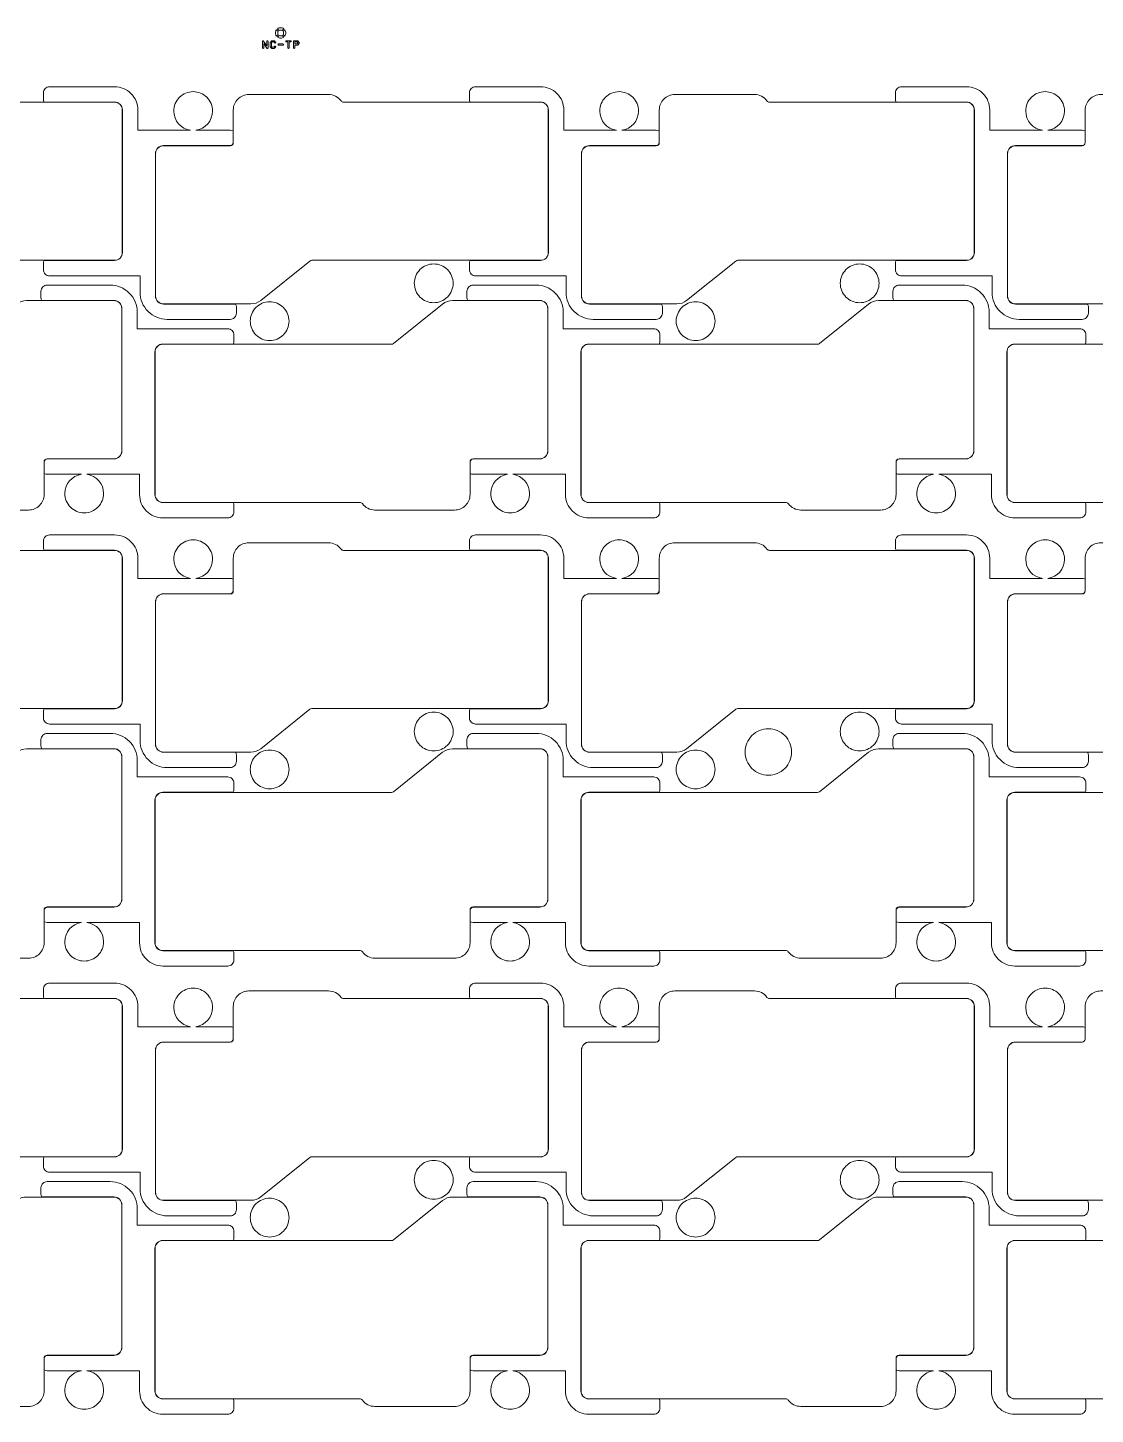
# Model space of a CAD drawing. Extents: x 2541 to 3941, y 2348 to 3338.
# Drawn here: x 3204.2 to 3273, y 2813.1 to 2902.5 of the extents above; entities that cross this region are included whole.
import ezdxf

# ---------------------------------------------------------------- set-up
doc = ezdxf.new("R2010")
doc.units = 0
doc.layers.get('0').update_dxf_attribs({"lineweight": 0})

msp = doc.modelspace()

# ---------------------------------------------------------------- linework, layer by layer
msp.add_line((3220.763, 2901.95546), (3220.65399, 2902.06447))
at = {"linetype": 'Continuous'}
for points in [[(3220.22026, 2902.35678), (3220.32927, 2902.24776, 0.129207), (3220.30519, 2902.15612, 0.129217), (3220.32927, 2902.06447), (3220.22026, 2901.95546)], [(3220.29097, 2902.42749, -0.160546), (3220.49163, 2902.49362, -0.160548), (3220.69229, 2902.42749)], [(3220.69229, 2902.42749), (3220.58328, 2902.31847, 0.129207), (3220.49163, 2902.34255, 0.129217), (3220.39998, 2902.31847), (3220.29097, 2902.42749)], [(3220.65399, 2902.06447, 0.129207), (3220.67807, 2902.15612, 0.129217), (3220.65399, 2902.24776), (3220.763, 2902.35678)], [(3220.763, 2902.35678, -0.160546), (3220.82913, 2902.15612, -0.160548), (3220.763, 2901.95546)], [(3219.32163, 2901.19612), (3219.32163, 2901.61323, -0.743057), (3219.39491, 2901.63552), (3219.59977, 2901.32823)], [(3219.40163, 2901.48122), (3219.40163, 2901.19612, -1), (3219.32163, 2901.19612)], [(3219.59977, 2901.32823), (3219.59977, 2901.61333, -1), (3219.67977, 2901.61333), (3219.67977, 2901.19622, -0.743057), (3219.60649, 2901.17393), (3219.40163, 2901.48122)], [(3220.29097, 2901.88475), (3220.39998, 2901.99376, 0.129207), (3220.49163, 2901.96968, 0.129217), (3220.58328, 2901.99376), (3220.69229, 2901.88475)], [(3220.69229, 2901.88475, -0.160546), (3220.49163, 2901.81862, -0.160548), (3220.29097, 2901.88475)], [(3205.19552, 2886.89142), (3205.19552, 2887.29142, -0.124386), (3205.24352, 2887.48142), (3209.78041, 2887.48142, 0.414365), (3210.29028, 2887.99155), (3210.29028, 2897.19142, 0.414366), (3209.78041, 2897.70155), (3205.24352, 2897.70155, -0.124392), (3205.19552, 2897.89155), (3205.19552, 2898.29155, -0.414218), (3205.59552, 2898.69155), (3209.78041, 2898.69155, -0.414364), (3211.28028, 2897.19091), (3211.28028, 2895.88155), (3214.68174, 2895.88155)], [(3232.66552, 2886.89142), (3232.66552, 2887.29142, -0.124386), (3232.71352, 2887.48142), (3237.25041, 2887.48142, 0.414365), (3237.76028, 2887.99155), (3237.76028, 2897.19142, 0.414366), (3237.25041, 2897.70155), (3232.71352, 2897.70155, -0.124392), (3232.66552, 2897.89155), (3232.66552, 2898.29155, -0.414218), (3233.06552, 2898.69155), (3237.25041, 2898.69155, -0.414364), (3238.75028, 2897.19091), (3238.75028, 2895.88155), (3242.15174, 2895.88155)], [(3260.13552, 2886.89142), (3260.13552, 2887.29142, -0.124386), (3260.18352, 2887.48142), (3264.72041, 2887.48142, 0.414365), (3265.23028, 2887.99155), (3265.23028, 2897.19142, 0.414366), (3264.72041, 2897.70155), (3260.18352, 2897.70155, -0.124392), (3260.13552, 2897.89155), (3260.13552, 2898.29155, -0.414218), (3260.53552, 2898.69155), (3264.72041, 2898.69155, -0.414364), (3266.22028, 2897.19091), (3266.22028, 2895.88155), (3269.62174, 2895.88155)], [(3214.68174, 2895.88155, -0.375312), (3213.59909, 2897.12073, -0.414215), (3214.84959, 2898.37123, -0.414215), (3216.10009, 2897.12073, -0.375311), (3215.01743, 2895.88155)], [(3242.15174, 2895.88155, -0.375312), (3241.06909, 2897.12073, -0.414215), (3242.31959, 2898.37123, -0.414215), (3243.57009, 2897.12073, -0.375311), (3242.48743, 2895.88155)], [(3269.62174, 2895.88155, -0.375312), (3268.53909, 2897.12073, -0.414215), (3269.78959, 2898.37123, -0.414215), (3271.04009, 2897.12073, -0.375311), (3269.95743, 2895.88155)], [(3215.01743, 2895.88155), (3217.23739, 2895.88155, -0.124388), (3217.42739, 2895.83354), (3217.42739, 2895.08155, -0.414224), (3217.23739, 2894.89155), (3212.93042, 2894.89155, 0.414218), (3212.42029, 2894.38142), (3212.42029, 2885.18154, 0.414217), (3212.93042, 2884.67142), (3217.58939, 2884.67142, -0.124388), (3217.63739, 2884.48142), (3217.63739, 2884.08142, -0.414218), (3217.23739, 2883.68142), (3213.18029, 2883.68142, -0.414215), (3211.43029, 2885.43142), (3211.43029, 2886.49142), (3205.59552, 2886.49142, -0.414218), (3205.19552, 2886.89142)], [(3242.48743, 2895.88155), (3244.70739, 2895.88155, -0.124388), (3244.89739, 2895.83354), (3244.89739, 2895.08155, -0.414224), (3244.70739, 2894.89155), (3240.40042, 2894.89155, 0.414218), (3239.89029, 2894.38142), (3239.89029, 2885.18154, 0.414217), (3240.40042, 2884.67142), (3245.05939, 2884.67142, -0.124388), (3245.10739, 2884.48142), (3245.10739, 2884.08142, -0.414218), (3244.70739, 2883.68142), (3240.65029, 2883.68142, -0.414215), (3238.90029, 2885.43142), (3238.90029, 2886.49142), (3233.06552, 2886.49142, -0.414218), (3232.66552, 2886.89142)], [(3269.95743, 2895.88155), (3272.17739, 2895.88155, -0.124388), (3272.36739, 2895.83354), (3272.36739, 2895.08155, -0.414224), (3272.17739, 2894.89155), (3267.87042, 2894.89155, 0.414218), (3267.36029, 2894.38142), (3267.36029, 2885.18154, 0.414217), (3267.87042, 2884.67142), (3272.52939, 2884.67142, -0.124388), (3272.57739, 2884.48142), (3272.57739, 2884.08142, -0.414218), (3272.17739, 2883.68142), (3268.12029, 2883.68142, -0.414215), (3266.37029, 2885.43142), (3266.37029, 2886.49142), (3260.53552, 2886.49142, -0.414218), (3260.13552, 2886.89142)], [(3205.03648, 2885.09142), (3205.03648, 2885.49142, -0.414218), (3205.43648, 2885.89142), (3209.49358, 2885.89142, -0.414215), (3211.24358, 2884.14142), (3211.24358, 2883.08142), (3217.07836, 2883.08142, -0.414218), (3217.47836, 2882.68142), (3217.47836, 2882.28142, -0.124388), (3217.43035, 2882.09142), (3212.89346, 2882.09142, 0.414365), (3212.38359, 2881.58129), (3212.38359, 2872.38142, 0.414366), (3212.89346, 2871.87128), (3217.43035, 2871.87128, -0.124388), (3217.47836, 2871.68128), (3217.47836, 2871.28128, -0.414218), (3217.07836, 2870.88128), (3212.89346, 2870.88128, -0.414364), (3211.39359, 2872.38192), (3211.39359, 2873.69129), (3207.99213, 2873.69129)], [(3207.65644, 2873.69129), (3205.43648, 2873.69129, -0.124386), (3205.24648, 2873.73929), (3205.24648, 2874.49129, -0.414224), (3205.43648, 2874.68129), (3209.74346, 2874.68129, 0.414218), (3210.25358, 2875.19141), (3210.25358, 2884.39129, 0.414217), (3209.74346, 2884.90142), (3205.08448, 2884.90142, -0.124392), (3205.03648, 2885.09142)], [(3232.50648, 2885.09142), (3232.50648, 2885.49142, -0.414218), (3232.90648, 2885.89142), (3236.96358, 2885.89142, -0.414215), (3238.71358, 2884.14142), (3238.71358, 2883.08142), (3244.54836, 2883.08142, -0.414218), (3244.94836, 2882.68142), (3244.94836, 2882.28142, -0.124388), (3244.90035, 2882.09142), (3240.36346, 2882.09142, 0.414365), (3239.85359, 2881.58129), (3239.85359, 2872.38142, 0.414366), (3240.36346, 2871.87128), (3244.90035, 2871.87128, -0.124388), (3244.94836, 2871.68128), (3244.94836, 2871.28128, -0.414218), (3244.54836, 2870.88128), (3240.36346, 2870.88128, -0.414364), (3238.86359, 2872.38192), (3238.86359, 2873.69129), (3235.46213, 2873.69129)], [(3235.12644, 2873.69129), (3232.90648, 2873.69129, -0.124386), (3232.71648, 2873.73929), (3232.71648, 2874.49129, -0.414224), (3232.90648, 2874.68129), (3237.21346, 2874.68129, 0.414218), (3237.72358, 2875.19141), (3237.72358, 2884.39129, 0.414217), (3237.21346, 2884.90142), (3232.55448, 2884.90142, -0.124392), (3232.50648, 2885.09142)], [(3259.97648, 2885.09142), (3259.97648, 2885.49142, -0.414218), (3260.37648, 2885.89142), (3264.43358, 2885.89142, -0.414215), (3266.18358, 2884.14142), (3266.18358, 2883.08142), (3272.01836, 2883.08142, -0.414218), (3272.41836, 2882.68142), (3272.41836, 2882.28142, -0.124388), (3272.37035, 2882.09142), (3267.83346, 2882.09142, 0.414365), (3267.32359, 2881.58129), (3267.32359, 2872.38142, 0.414366), (3267.83346, 2871.87128), (3272.37035, 2871.87128, -0.124388), (3272.41836, 2871.68128), (3272.41836, 2871.28128, -0.414218), (3272.01836, 2870.88128), (3267.83346, 2870.88128, -0.414364), (3266.33359, 2872.38192), (3266.33359, 2873.69129), (3262.93213, 2873.69129)], [(3262.59644, 2873.69129), (3260.37648, 2873.69129, -0.124386), (3260.18648, 2873.73929), (3260.18648, 2874.49129, -0.414224), (3260.37648, 2874.68129), (3264.68346, 2874.68129, 0.414218), (3265.19358, 2875.19141), (3265.19358, 2884.39129, 0.414217), (3264.68346, 2884.90142), (3260.02448, 2884.90142, -0.124392), (3259.97648, 2885.09142)], [(3207.99213, 2873.69129, -0.375312), (3209.07479, 2872.4521, -0.414215), (3207.82429, 2871.2016, -0.414215), (3206.57379, 2872.4521, -0.375311), (3207.65644, 2873.69129)], [(3235.46213, 2873.69129, -0.375312), (3236.54479, 2872.4521, -0.414215), (3235.29429, 2871.2016, -0.414215), (3234.04379, 2872.4521, -0.375311), (3235.12644, 2873.69129)], [(3262.93213, 2873.69129, -0.375312), (3264.01479, 2872.4521, -0.414215), (3262.76429, 2871.2016, -0.414215), (3261.51379, 2872.4521, -0.375311), (3262.59644, 2873.69129)], [(3205.19552, 2857.98142), (3205.19552, 2858.38142, -0.124386), (3205.24352, 2858.57142), (3209.78041, 2858.57142, 0.414365), (3210.29028, 2859.08155), (3210.29028, 2868.28142, 0.414366), (3209.78041, 2868.79155), (3205.24352, 2868.79155, -0.124392), (3205.19552, 2868.98155), (3205.19552, 2869.38155, -0.414218), (3205.59552, 2869.78155), (3209.78041, 2869.78155, -0.414364), (3211.28028, 2868.28091), (3211.28028, 2866.97155), (3214.68174, 2866.97155)], [(3214.68174, 2866.97155, -0.375312), (3213.59909, 2868.21073, -0.414215), (3214.84959, 2869.46123, -0.414215), (3216.10009, 2868.21073, -0.375311), (3215.01743, 2866.97155)], [(3232.66552, 2857.98142), (3232.66552, 2858.38142, -0.124386), (3232.71352, 2858.57142), (3237.25041, 2858.57142, 0.414365), (3237.76028, 2859.08155), (3237.76028, 2868.28142, 0.414366), (3237.25041, 2868.79155), (3232.71352, 2868.79155, -0.124392), (3232.66552, 2868.98155), (3232.66552, 2869.38155, -0.414218), (3233.06552, 2869.78155), (3237.25041, 2869.78155, -0.414364), (3238.75028, 2868.28091), (3238.75028, 2866.97155), (3242.15174, 2866.97155)], [(3242.15174, 2866.97155, -0.375312), (3241.06909, 2868.21073, -0.414215), (3242.31959, 2869.46123, -0.414215), (3243.57009, 2868.21073, -0.375311), (3242.48743, 2866.97155)], [(3260.13552, 2857.98142), (3260.13552, 2858.38142, -0.124386), (3260.18352, 2858.57142), (3264.72041, 2858.57142, 0.414365), (3265.23028, 2859.08155), (3265.23028, 2868.28142, 0.414366), (3264.72041, 2868.79155), (3260.18352, 2868.79155, -0.124392), (3260.13552, 2868.98155), (3260.13552, 2869.38155, -0.414218), (3260.53552, 2869.78155), (3264.72041, 2869.78155, -0.414364), (3266.22028, 2868.28091), (3266.22028, 2866.97155), (3269.62174, 2866.97155)], [(3269.62174, 2866.97155, -0.375312), (3268.53909, 2868.21073, -0.414215), (3269.78959, 2869.46123, -0.414215), (3271.04009, 2868.21073, -0.375311), (3269.95743, 2866.97155)], [(3215.01743, 2866.97155), (3217.23739, 2866.97155, -0.124388), (3217.42739, 2866.92354), (3217.42739, 2866.17155, -0.414224), (3217.23739, 2865.98155), (3212.93042, 2865.98155, 0.414218), (3212.42029, 2865.47142), (3212.42029, 2856.27154, 0.414217), (3212.93042, 2855.76142), (3217.58939, 2855.76142, -0.124388), (3217.63739, 2855.57142), (3217.63739, 2855.17142, -0.414218), (3217.23739, 2854.77142), (3213.18029, 2854.77142, -0.414215), (3211.43029, 2856.52142), (3211.43029, 2857.58142), (3205.59552, 2857.58142, -0.414218), (3205.19552, 2857.98142)], [(3242.48743, 2866.97155), (3244.70739, 2866.97155, -0.124388), (3244.89739, 2866.92354), (3244.89739, 2866.17155, -0.414224), (3244.70739, 2865.98155), (3240.40042, 2865.98155, 0.414218), (3239.89029, 2865.47142), (3239.89029, 2856.27154, 0.414217), (3240.40042, 2855.76142), (3245.05939, 2855.76142, -0.124388), (3245.10739, 2855.57142), (3245.10739, 2855.17142, -0.414218), (3244.70739, 2854.77142), (3240.65029, 2854.77142, -0.414215), (3238.90029, 2856.52142), (3238.90029, 2857.58142), (3233.06552, 2857.58142, -0.414218), (3232.66552, 2857.98142)], [(3269.95743, 2866.97155), (3272.17739, 2866.97155, -0.124388), (3272.36739, 2866.92354), (3272.36739, 2866.17155, -0.414224), (3272.17739, 2865.98155), (3267.87042, 2865.98155, 0.414218), (3267.36029, 2865.47142), (3267.36029, 2856.27154, 0.414217), (3267.87042, 2855.76142), (3272.52939, 2855.76142, -0.124388), (3272.57739, 2855.57142), (3272.57739, 2855.17142, -0.414218), (3272.17739, 2854.77142), (3268.12029, 2854.77142, -0.414215), (3266.37029, 2856.52142), (3266.37029, 2857.58142), (3260.53552, 2857.58142, -0.414218), (3260.13552, 2857.98142)], [(3205.03648, 2856.18142), (3205.03648, 2856.58142, -0.414218), (3205.43648, 2856.98142), (3209.49358, 2856.98142, -0.414215), (3211.24358, 2855.23142), (3211.24358, 2854.17142), (3217.07836, 2854.17142, -0.414218), (3217.47836, 2853.77142), (3217.47836, 2853.37142, -0.124388), (3217.43035, 2853.18142), (3212.89346, 2853.18142, 0.414365), (3212.38359, 2852.67129), (3212.38359, 2843.47142, 0.414366), (3212.89346, 2842.96128), (3217.43035, 2842.96128, -0.124388), (3217.47836, 2842.77128), (3217.47836, 2842.37128, -0.414218), (3217.07836, 2841.97128), (3212.89346, 2841.97128, -0.414364), (3211.39359, 2843.47192), (3211.39359, 2844.78129), (3207.99213, 2844.78129)], [(3232.50648, 2856.18142), (3232.50648, 2856.58142, -0.414218), (3232.90648, 2856.98142), (3236.96358, 2856.98142, -0.414215), (3238.71358, 2855.23142), (3238.71358, 2854.17142), (3244.54836, 2854.17142, -0.414218), (3244.94836, 2853.77142), (3244.94836, 2853.37142, -0.124388), (3244.90035, 2853.18142), (3240.36346, 2853.18142, 0.414365), (3239.85359, 2852.67129), (3239.85359, 2843.47142, 0.414366), (3240.36346, 2842.96128), (3244.90035, 2842.96128, -0.124388), (3244.94836, 2842.77128), (3244.94836, 2842.37128, -0.414218), (3244.54836, 2841.97128), (3240.36346, 2841.97128, -0.414364), (3238.86359, 2843.47192), (3238.86359, 2844.78129), (3235.46213, 2844.78129)], [(3259.97648, 2856.18142), (3259.97648, 2856.58142, -0.414218), (3260.37648, 2856.98142), (3264.43358, 2856.98142, -0.414215), (3266.18358, 2855.23142), (3266.18358, 2854.17142), (3272.01836, 2854.17142, -0.414218), (3272.41836, 2853.77142), (3272.41836, 2853.37142, -0.124388), (3272.37035, 2853.18142), (3267.83346, 2853.18142, 0.414365), (3267.32359, 2852.67129), (3267.32359, 2843.47142, 0.414366), (3267.83346, 2842.96128), (3272.37035, 2842.96128, -0.124388), (3272.41836, 2842.77128), (3272.41836, 2842.37128, -0.414218), (3272.01836, 2841.97128), (3267.83346, 2841.97128, -0.414364), (3266.33359, 2843.47192), (3266.33359, 2844.78129), (3262.93213, 2844.78129)], [(3207.65644, 2844.78129), (3205.43648, 2844.78129, -0.124386), (3205.24648, 2844.82929), (3205.24648, 2845.58129, -0.414224), (3205.43648, 2845.77129), (3209.74346, 2845.77129, 0.414218), (3210.25358, 2846.28141), (3210.25358, 2855.48129, 0.414217), (3209.74346, 2855.99142), (3205.08448, 2855.99142, -0.124392), (3205.03648, 2856.18142)], [(3235.12644, 2844.78129), (3232.90648, 2844.78129, -0.124386), (3232.71648, 2844.82929), (3232.71648, 2845.58129, -0.414224), (3232.90648, 2845.77129), (3237.21346, 2845.77129, 0.414218), (3237.72358, 2846.28141), (3237.72358, 2855.48129, 0.414217), (3237.21346, 2855.99142), (3232.55448, 2855.99142, -0.124392), (3232.50648, 2856.18142)], [(3262.59644, 2844.78129), (3260.37648, 2844.78129, -0.124386), (3260.18648, 2844.82929), (3260.18648, 2845.58129, -0.414224), (3260.37648, 2845.77129), (3264.68346, 2845.77129, 0.414218), (3265.19358, 2846.28141), (3265.19358, 2855.48129, 0.414217), (3264.68346, 2855.99142), (3260.02448, 2855.99142, -0.124392), (3259.97648, 2856.18142)], [(3207.99213, 2844.78129, -0.375312), (3209.07479, 2843.5421, -0.414215), (3207.82429, 2842.2916, -0.414215), (3206.57379, 2843.5421, -0.375311), (3207.65644, 2844.78129)], [(3235.46213, 2844.78129, -0.375312), (3236.54479, 2843.5421, -0.414215), (3235.29429, 2842.2916, -0.414215), (3234.04379, 2843.5421, -0.375311), (3235.12644, 2844.78129)], [(3262.93213, 2844.78129, -0.375312), (3264.01479, 2843.5421, -0.414215), (3262.76429, 2842.2916, -0.414215), (3261.51379, 2843.5421, -0.375311), (3262.59644, 2844.78129)], [(3205.19552, 2829.07142), (3205.19552, 2829.47142, -0.124386), (3205.24352, 2829.66142), (3209.78041, 2829.66142, 0.414365), (3210.29028, 2830.17155), (3210.29028, 2839.37142, 0.414366), (3209.78041, 2839.88155), (3205.24352, 2839.88155, -0.124392), (3205.19552, 2840.07155), (3205.19552, 2840.47155, -0.414218), (3205.59552, 2840.87155), (3209.78041, 2840.87155, -0.414364), (3211.28028, 2839.37091), (3211.28028, 2838.06155), (3214.68174, 2838.06155)], [(3214.68174, 2838.06155, -0.375312), (3213.59909, 2839.30073, -0.414215), (3214.84959, 2840.55123, -0.414215), (3216.10009, 2839.30073, -0.375311), (3215.01743, 2838.06155)], [(3232.66552, 2829.07142), (3232.66552, 2829.47142, -0.124386), (3232.71352, 2829.66142), (3237.25041, 2829.66142, 0.414365), (3237.76028, 2830.17155), (3237.76028, 2839.37142, 0.414366), (3237.25041, 2839.88155), (3232.71352, 2839.88155, -0.124392), (3232.66552, 2840.07155), (3232.66552, 2840.47155, -0.414218), (3233.06552, 2840.87155), (3237.25041, 2840.87155, -0.414364), (3238.75028, 2839.37091), (3238.75028, 2838.06155), (3242.15174, 2838.06155)], [(3242.15174, 2838.06155, -0.375312), (3241.06909, 2839.30073, -0.414215), (3242.31959, 2840.55123, -0.414215), (3243.57009, 2839.30073, -0.375311), (3242.48743, 2838.06155)], [(3260.13552, 2829.07142), (3260.13552, 2829.47142, -0.124386), (3260.18352, 2829.66142), (3264.72041, 2829.66142, 0.414365), (3265.23028, 2830.17155), (3265.23028, 2839.37142, 0.414366), (3264.72041, 2839.88155), (3260.18352, 2839.88155, -0.124392), (3260.13552, 2840.07155), (3260.13552, 2840.47155, -0.414218), (3260.53552, 2840.87155), (3264.72041, 2840.87155, -0.414364), (3266.22028, 2839.37091), (3266.22028, 2838.06155), (3269.62174, 2838.06155)], [(3269.62174, 2838.06155, -0.375312), (3268.53909, 2839.30073, -0.414215), (3269.78959, 2840.55123, -0.414215), (3271.04009, 2839.30073, -0.375311), (3269.95743, 2838.06155)], [(3215.01743, 2838.06155), (3217.23739, 2838.06155, -0.124388), (3217.42739, 2838.01354), (3217.42739, 2837.26155, -0.414224), (3217.23739, 2837.07155), (3212.93042, 2837.07155, 0.414218), (3212.42029, 2836.56142), (3212.42029, 2827.36154, 0.414217), (3212.93042, 2826.85142), (3217.58939, 2826.85142, -0.124388), (3217.63739, 2826.66142), (3217.63739, 2826.26142, -0.414218), (3217.23739, 2825.86142), (3213.18029, 2825.86142, -0.414215), (3211.43029, 2827.61142), (3211.43029, 2828.67142), (3205.59552, 2828.67142, -0.414218), (3205.19552, 2829.07142)], [(3242.48743, 2838.06155), (3244.70739, 2838.06155, -0.124388), (3244.89739, 2838.01354), (3244.89739, 2837.26155, -0.414224), (3244.70739, 2837.07155), (3240.40042, 2837.07155, 0.414218), (3239.89029, 2836.56142), (3239.89029, 2827.36154, 0.414217), (3240.40042, 2826.85142), (3245.05939, 2826.85142, -0.124388), (3245.10739, 2826.66142), (3245.10739, 2826.26142, -0.414218), (3244.70739, 2825.86142), (3240.65029, 2825.86142, -0.414215), (3238.90029, 2827.61142), (3238.90029, 2828.67142), (3233.06552, 2828.67142, -0.414218), (3232.66552, 2829.07142)], [(3269.95743, 2838.06155), (3272.17739, 2838.06155, -0.124388), (3272.36739, 2838.01354), (3272.36739, 2837.26155, -0.414224), (3272.17739, 2837.07155), (3267.87042, 2837.07155, 0.414218), (3267.36029, 2836.56142), (3267.36029, 2827.36154, 0.414217), (3267.87042, 2826.85142), (3272.52939, 2826.85142, -0.124388), (3272.57739, 2826.66142), (3272.57739, 2826.26142, -0.414218), (3272.17739, 2825.86142), (3268.12029, 2825.86142, -0.414215), (3266.37029, 2827.61142), (3266.37029, 2828.67142), (3260.53552, 2828.67142, -0.414218), (3260.13552, 2829.07142)], [(3205.03648, 2827.27142), (3205.03648, 2827.67142, -0.414218), (3205.43648, 2828.07142), (3209.49358, 2828.07142, -0.414215), (3211.24358, 2826.32142), (3211.24358, 2825.26142), (3217.07836, 2825.26142, -0.414218), (3217.47836, 2824.86142), (3217.47836, 2824.46142, -0.124388), (3217.43035, 2824.27142), (3212.89346, 2824.27142, 0.414365), (3212.38359, 2823.76129), (3212.38359, 2814.56142, 0.414366), (3212.89346, 2814.05128), (3217.43035, 2814.05128, -0.124388), (3217.47836, 2813.86128), (3217.47836, 2813.46128, -0.414218), (3217.07836, 2813.06128), (3212.89346, 2813.06128, -0.414364), (3211.39359, 2814.56192), (3211.39359, 2815.87129), (3207.99213, 2815.87129)], [(3232.50648, 2827.27142), (3232.50648, 2827.67142, -0.414218), (3232.90648, 2828.07142), (3236.96358, 2828.07142, -0.414215), (3238.71358, 2826.32142), (3238.71358, 2825.26142), (3244.54836, 2825.26142, -0.414218), (3244.94836, 2824.86142), (3244.94836, 2824.46142, -0.124388), (3244.90035, 2824.27142), (3240.36346, 2824.27142, 0.414365), (3239.85359, 2823.76129), (3239.85359, 2814.56142, 0.414366), (3240.36346, 2814.05128), (3244.90035, 2814.05128, -0.124388), (3244.94836, 2813.86128), (3244.94836, 2813.46128, -0.414218), (3244.54836, 2813.06128), (3240.36346, 2813.06128, -0.414364), (3238.86359, 2814.56192), (3238.86359, 2815.87129), (3235.46213, 2815.87129)], [(3259.97648, 2827.27142), (3259.97648, 2827.67142, -0.414218), (3260.37648, 2828.07142), (3264.43358, 2828.07142, -0.414215), (3266.18358, 2826.32142), (3266.18358, 2825.26142), (3272.01836, 2825.26142, -0.414218), (3272.41836, 2824.86142), (3272.41836, 2824.46142, -0.124388), (3272.37035, 2824.27142), (3267.83346, 2824.27142, 0.414365), (3267.32359, 2823.76129), (3267.32359, 2814.56142, 0.414366), (3267.83346, 2814.05128), (3272.37035, 2814.05128, -0.124388), (3272.41836, 2813.86128), (3272.41836, 2813.46128, -0.414218), (3272.01836, 2813.06128), (3267.83346, 2813.06128, -0.414364), (3266.33359, 2814.56192), (3266.33359, 2815.87129), (3262.93213, 2815.87129)], [(3207.65644, 2815.87129), (3205.43648, 2815.87129, -0.124386), (3205.24648, 2815.91929), (3205.24648, 2816.67129, -0.414224), (3205.43648, 2816.86129), (3209.74346, 2816.86129, 0.414218), (3210.25358, 2817.37141), (3210.25358, 2826.57129, 0.414217), (3209.74346, 2827.08142), (3205.08448, 2827.08142, -0.124392), (3205.03648, 2827.27142)], [(3235.12644, 2815.87129), (3232.90648, 2815.87129, -0.124386), (3232.71648, 2815.91929), (3232.71648, 2816.67129, -0.414224), (3232.90648, 2816.86129), (3237.21346, 2816.86129, 0.414218), (3237.72358, 2817.37141), (3237.72358, 2826.57129, 0.414217), (3237.21346, 2827.08142), (3232.55448, 2827.08142, -0.124392), (3232.50648, 2827.27142)], [(3262.59644, 2815.87129), (3260.37648, 2815.87129, -0.124386), (3260.18648, 2815.91929), (3260.18648, 2816.67129, -0.414224), (3260.37648, 2816.86129), (3264.68346, 2816.86129, 0.414218), (3265.19358, 2817.37141), (3265.19358, 2826.57129, 0.414217), (3264.68346, 2827.08142), (3260.02448, 2827.08142, -0.124392), (3259.97648, 2827.27142)], [(3207.99213, 2815.87129, -0.375312), (3209.07479, 2814.6321, -0.414215), (3207.82429, 2813.3816, -0.414215), (3206.57379, 2814.6321, -0.375311), (3207.65644, 2815.87129)], [(3235.46213, 2815.87129, -0.375312), (3236.54479, 2814.6321, -0.414215), (3235.29429, 2813.3816, -0.414215), (3234.04379, 2814.6321, -0.375311), (3235.12644, 2815.87129)], [(3262.93213, 2815.87129, -0.375312), (3264.01479, 2814.6321, -0.414215), (3262.76429, 2813.3816, -0.414215), (3261.51379, 2814.6321, -0.375311), (3262.59644, 2815.87129)]]:
    msp.add_lwpolyline(points, format="xyb", dxfattribs=at)
for points in [[(3219.82163, 2901.26594), (3219.82163, 2901.54351, -0.200868), (3219.83334, 2901.57208), (3219.90288, 2901.64162, -0.200868), (3219.93145, 2901.65333), (3220.06995, 2901.65333, -0.200868), (3220.09852, 2901.64162), (3220.16806, 2901.57208, -1), (3220.11149, 2901.51551), (3220.05367, 2901.57333), (3219.94773, 2901.57333), (3219.90163, 2901.52723), (3219.90163, 2901.28222), (3219.94773, 2901.23612), (3220.05367, 2901.23612), (3220.11149, 2901.29394, -1), (3220.16806, 2901.23737), (3220.09852, 2901.16783, -0.200868), (3220.06995, 2901.15612), (3219.93145, 2901.15612, -0.200868), (3219.90288, 2901.16783), (3219.83334, 2901.23737, -0.200868)], [(3220.36163, 2901.36473, -1), (3220.36163, 2901.44473), (3220.63977, 2901.44473, -1), (3220.63977, 2901.36473)], [(3220.86163, 2901.57333, -1), (3220.86163, 2901.65333), (3221.0007, 2901.65333), (3221.13977, 2901.65333, -1), (3221.13977, 2901.57333), (3221.0407, 2901.57333), (3221.0407, 2901.19612, -1), (3220.9607, 2901.19612), (3220.9607, 2901.57333)], [(3221.32163, 2901.19612), (3221.32163, 2901.40473), (3221.32163, 2901.61333, -0.414265), (3221.36163, 2901.65333), (3221.56995, 2901.65333, -0.200868), (3221.59852, 2901.64162), (3221.66806, 2901.57208, -0.200868), (3221.67977, 2901.54351), (3221.67977, 2901.47455, -0.200868), (3221.66806, 2901.44598), (3221.59852, 2901.37644, -0.200868), (3221.56995, 2901.36473), (3221.40163, 2901.36473), (3221.40163, 2901.19612, -1)], [(3184.96029, 2885.18154), (3184.96029, 2894.38142, -0.414219), (3185.46042, 2894.88155), (3189.76739, 2894.88155, 0.414223), (3189.96739, 2895.08155), (3189.96739, 2897.18634, -0.414215), (3190.96739, 2898.18634), (3196.10429, 2898.18634, -0.24029), (3196.91392, 2897.77374, 0.240069), (3197.07536, 2897.69155), (3209.78041, 2897.69155, -0.414366), (3210.28028, 2897.19142), (3210.28028, 2887.99154, -0.414365), (3209.78041, 2887.49142), (3195.03088, 2887.49142, 0.170771), (3194.90567, 2887.44738), (3191.73472, 2884.90163, -0.170765), (3191.10862, 2884.68142), (3185.46042, 2884.68142, -0.414218)], [(3212.43029, 2885.18154), (3212.43029, 2894.38142, -0.414219), (3212.93042, 2894.88155), (3217.23739, 2894.88155, 0.414223), (3217.43739, 2895.08155), (3217.43739, 2897.18634, -0.414215), (3218.43739, 2898.18634), (3223.57429, 2898.18634, -0.24029), (3224.38392, 2897.77374, 0.240069), (3224.54536, 2897.69155), (3237.25041, 2897.69155, -0.414366), (3237.75028, 2897.19142), (3237.75028, 2887.99154, -0.414365), (3237.25041, 2887.49142), (3222.50088, 2887.49142, 0.170771), (3222.37567, 2887.44738), (3219.20472, 2884.90163, -0.170765), (3218.57862, 2884.68142), (3212.93042, 2884.68142, -0.414218)], [(3239.90029, 2885.18154), (3239.90029, 2894.38142, -0.414219), (3240.40042, 2894.88155), (3244.70739, 2894.88155, 0.414223), (3244.90739, 2895.08155), (3244.90739, 2897.18634, -0.414215), (3245.90739, 2898.18634), (3251.04429, 2898.18634, -0.24029), (3251.85392, 2897.77374, 0.240069), (3252.01536, 2897.69155), (3264.72041, 2897.69155, -0.414366), (3265.22028, 2897.19142), (3265.22028, 2887.99154, -0.414365), (3264.72041, 2887.49142), (3249.97088, 2887.49142, 0.170771), (3249.84567, 2887.44738), (3246.67472, 2884.90163, -0.170765), (3246.04862, 2884.68142), (3240.40042, 2884.68142, -0.414218)], [(3267.37029, 2885.18154), (3267.37029, 2894.38142, -0.414219), (3267.87042, 2894.88155), (3272.17739, 2894.88155, 0.414223), (3272.37739, 2895.08155), (3272.37739, 2897.18634, -0.414215), (3273.37739, 2898.18634), (3278.51429, 2898.18634, -0.24029), (3279.32392, 2897.77374, 0.240069), (3279.48536, 2897.69155), (3292.19041, 2897.69155, -0.414366), (3292.69028, 2897.19142), (3292.69028, 2887.99154, -0.414365), (3292.19041, 2887.49142), (3277.44088, 2887.49142, 0.170771), (3277.31567, 2887.44738), (3274.14472, 2884.90163, -0.170765), (3273.51862, 2884.68142), (3267.87042, 2884.68142, -0.414218)], [(3229.1117, 2886.00753, -0.414215), (3230.3622, 2887.25803, -0.414215), (3231.6127, 2886.00753, -0.414215), (3230.3622, 2884.75703, -0.414215)], [(3256.5817, 2886.00753, -0.414215), (3257.8322, 2887.25803, -0.414215), (3259.0827, 2886.00753, -0.414215), (3257.8322, 2884.75703, -0.414215)], [(3184.92359, 2872.38141), (3184.92359, 2881.58129, -0.414365), (3185.42346, 2882.08142), (3200.17299, 2882.08142, 0.170771), (3200.2982, 2882.12545), (3203.46915, 2884.6712, -0.170765), (3204.09525, 2884.89142), (3209.74346, 2884.89142, -0.414218), (3210.24358, 2884.39129), (3210.24358, 2875.19141, -0.414219), (3209.74346, 2874.69129), (3205.43648, 2874.69129, 0.414223), (3205.23648, 2874.49129), (3205.23648, 2872.38649, -0.414215), (3204.23648, 2871.38649), (3199.09959, 2871.38649, -0.24029), (3198.28995, 2871.79909, 0.240069), (3198.12851, 2871.88128), (3185.42346, 2871.88128, -0.414366)], [(3212.39359, 2872.38141), (3212.39359, 2881.58129, -0.414365), (3212.89346, 2882.08142), (3227.64299, 2882.08142, 0.170771), (3227.7682, 2882.12545), (3230.93915, 2884.6712, -0.170765), (3231.56525, 2884.89142), (3237.21346, 2884.89142, -0.414218), (3237.71358, 2884.39129), (3237.71358, 2875.19141, -0.414219), (3237.21346, 2874.69129), (3232.90648, 2874.69129, 0.414223), (3232.70648, 2874.49129), (3232.70648, 2872.38649, -0.414215), (3231.70648, 2871.38649), (3226.56959, 2871.38649, -0.24029), (3225.75995, 2871.79909, 0.240069), (3225.59851, 2871.88128), (3212.89346, 2871.88128, -0.414366)], [(3218.53117, 2883.5653, -0.414215), (3219.78167, 2884.8158, -0.414215), (3221.03217, 2883.5653, -0.414215), (3219.78167, 2882.3148, -0.414215)], [(3239.86359, 2872.38141), (3239.86359, 2881.58129, -0.414365), (3240.36346, 2882.08142), (3255.11299, 2882.08142, 0.170771), (3255.2382, 2882.12545), (3258.40915, 2884.6712, -0.170765), (3259.03525, 2884.89142), (3264.68346, 2884.89142, -0.414218), (3265.18358, 2884.39129), (3265.18358, 2875.19141, -0.414219), (3264.68346, 2874.69129), (3260.37648, 2874.69129, 0.414223), (3260.17648, 2874.49129), (3260.17648, 2872.38649, -0.414215), (3259.17648, 2871.38649), (3254.03959, 2871.38649, -0.24029), (3253.22995, 2871.79909, 0.240069), (3253.06851, 2871.88128), (3240.36346, 2871.88128, -0.414366)], [(3246.00117, 2883.5653, -0.414215), (3247.25167, 2884.8158, -0.414215), (3248.50217, 2883.5653, -0.414215), (3247.25167, 2882.3148, -0.414215)], [(3267.33359, 2872.38141), (3267.33359, 2881.58129, -0.414365), (3267.83346, 2882.08142), (3282.58299, 2882.08142, 0.170771), (3282.7082, 2882.12545), (3285.87915, 2884.6712, -0.170765), (3286.50525, 2884.89142), (3292.15346, 2884.89142, -0.414218), (3292.65358, 2884.39129), (3292.65358, 2875.19141, -0.414219), (3292.15346, 2874.69129), (3287.84648, 2874.69129, 0.414223), (3287.64648, 2874.49129), (3287.64648, 2872.38649, -0.414215), (3286.64648, 2871.38649), (3281.50959, 2871.38649, -0.24029), (3280.69995, 2871.79909, 0.240069), (3280.53851, 2871.88128), (3267.83346, 2871.88128, -0.414366)], [(3184.96029, 2856.27154), (3184.96029, 2865.47142, -0.414219), (3185.46042, 2865.97155), (3189.76739, 2865.97155, 0.414223), (3189.96739, 2866.17155), (3189.96739, 2868.27634, -0.414215), (3190.96739, 2869.27634), (3196.10429, 2869.27634, -0.24029), (3196.91392, 2868.86374, 0.240069), (3197.07536, 2868.78155), (3209.78041, 2868.78155, -0.414366), (3210.28028, 2868.28142), (3210.28028, 2859.08154, -0.414365), (3209.78041, 2858.58142), (3195.03088, 2858.58142, 0.170771), (3194.90567, 2858.53738), (3191.73472, 2855.99163, -0.170765), (3191.10862, 2855.77142), (3185.46042, 2855.77142, -0.414218)], [(3212.43029, 2856.27154), (3212.43029, 2865.47142, -0.414219), (3212.93042, 2865.97155), (3217.23739, 2865.97155, 0.414223), (3217.43739, 2866.17155), (3217.43739, 2868.27634, -0.414215), (3218.43739, 2869.27634), (3223.57429, 2869.27634, -0.24029), (3224.38392, 2868.86374, 0.240069), (3224.54536, 2868.78155), (3237.25041, 2868.78155, -0.414366), (3237.75028, 2868.28142), (3237.75028, 2859.08154, -0.414365), (3237.25041, 2858.58142), (3222.50088, 2858.58142, 0.170771), (3222.37567, 2858.53738), (3219.20472, 2855.99163, -0.170765), (3218.57862, 2855.77142), (3212.93042, 2855.77142, -0.414218)], [(3239.90029, 2856.27154), (3239.90029, 2865.47142, -0.414219), (3240.40042, 2865.97155), (3244.70739, 2865.97155, 0.414223), (3244.90739, 2866.17155), (3244.90739, 2868.27634, -0.414215), (3245.90739, 2869.27634), (3251.04429, 2869.27634, -0.24029), (3251.85392, 2868.86374, 0.240069), (3252.01536, 2868.78155), (3264.72041, 2868.78155, -0.414366), (3265.22028, 2868.28142), (3265.22028, 2859.08154, -0.414365), (3264.72041, 2858.58142), (3249.97088, 2858.58142, 0.170771), (3249.84567, 2858.53738), (3246.67472, 2855.99163, -0.170765), (3246.04862, 2855.77142), (3240.40042, 2855.77142, -0.414218)], [(3267.37029, 2856.27154), (3267.37029, 2865.47142, -0.414219), (3267.87042, 2865.97155), (3272.17739, 2865.97155, 0.414223), (3272.37739, 2866.17155), (3272.37739, 2868.27634, -0.414215), (3273.37739, 2869.27634), (3278.51429, 2869.27634, -0.24029), (3279.32392, 2868.86374, 0.240069), (3279.48536, 2868.78155), (3292.19041, 2868.78155, -0.414366), (3292.69028, 2868.28142), (3292.69028, 2859.08154, -0.414365), (3292.19041, 2858.58142), (3277.44088, 2858.58142, 0.170771), (3277.31567, 2858.53738), (3274.14472, 2855.99163, -0.170765), (3273.51862, 2855.77142), (3267.87042, 2855.77142, -0.414218)], [(3229.1117, 2857.09753, -0.414215), (3230.3622, 2858.34803, -0.414215), (3231.6127, 2857.09753, -0.414215), (3230.3622, 2855.84703, -0.414215)], [(3256.5817, 2857.09753, -0.414215), (3257.8322, 2858.34803, -0.414215), (3259.0827, 2857.09753, -0.414215), (3257.8322, 2855.84703, -0.414215)], [(3250.44382, 2855.77842, -0.414215), (3251.94382, 2857.27842, -0.414215), (3253.44382, 2855.77842, -0.414215), (3251.94382, 2854.27842, -0.414215)], [(3184.92359, 2843.47141), (3184.92359, 2852.67129, -0.414365), (3185.42346, 2853.17142), (3200.17299, 2853.17142, 0.170771), (3200.2982, 2853.21545), (3203.46915, 2855.7612, -0.170765), (3204.09525, 2855.98142), (3209.74346, 2855.98142, -0.414218), (3210.24358, 2855.48129), (3210.24358, 2846.28141, -0.414219), (3209.74346, 2845.78129), (3205.43648, 2845.78129, 0.414223), (3205.23648, 2845.58129), (3205.23648, 2843.47649, -0.414215), (3204.23648, 2842.47649), (3199.09959, 2842.47649, -0.24029), (3198.28995, 2842.88909, 0.240069), (3198.12851, 2842.97128), (3185.42346, 2842.97128, -0.414366)], [(3212.39359, 2843.47141), (3212.39359, 2852.67129, -0.414365), (3212.89346, 2853.17142), (3227.64299, 2853.17142, 0.170771), (3227.7682, 2853.21545), (3230.93915, 2855.7612, -0.170765), (3231.56525, 2855.98142), (3237.21346, 2855.98142, -0.414218), (3237.71358, 2855.48129), (3237.71358, 2846.28141, -0.414219), (3237.21346, 2845.78129), (3232.90648, 2845.78129, 0.414223), (3232.70648, 2845.58129), (3232.70648, 2843.47649, -0.414215), (3231.70648, 2842.47649), (3226.56959, 2842.47649, -0.24029), (3225.75995, 2842.88909, 0.240069), (3225.59851, 2842.97128), (3212.89346, 2842.97128, -0.414366)], [(3218.53117, 2854.6553, -0.414215), (3219.78167, 2855.9058, -0.414215), (3221.03217, 2854.6553, -0.414215), (3219.78167, 2853.4048, -0.414215)], [(3239.86359, 2843.47141), (3239.86359, 2852.67129, -0.414365), (3240.36346, 2853.17142), (3255.11299, 2853.17142, 0.170771), (3255.2382, 2853.21545), (3258.40915, 2855.7612, -0.170765), (3259.03525, 2855.98142), (3264.68346, 2855.98142, -0.414218), (3265.18358, 2855.48129), (3265.18358, 2846.28141, -0.414219), (3264.68346, 2845.78129), (3260.37648, 2845.78129, 0.414223), (3260.17648, 2845.58129), (3260.17648, 2843.47649, -0.414215), (3259.17648, 2842.47649), (3254.03959, 2842.47649, -0.24029), (3253.22995, 2842.88909, 0.240069), (3253.06851, 2842.97128), (3240.36346, 2842.97128, -0.414366)], [(3246.00117, 2854.6553, -0.414215), (3247.25167, 2855.9058, -0.414215), (3248.50217, 2854.6553, -0.414215), (3247.25167, 2853.4048, -0.414215)], [(3267.33359, 2843.47141), (3267.33359, 2852.67129, -0.414365), (3267.83346, 2853.17142), (3282.58299, 2853.17142, 0.170771), (3282.7082, 2853.21545), (3285.87915, 2855.7612, -0.170765), (3286.50525, 2855.98142), (3292.15346, 2855.98142, -0.414218), (3292.65358, 2855.48129), (3292.65358, 2846.28141, -0.414219), (3292.15346, 2845.78129), (3287.84648, 2845.78129, 0.414223), (3287.64648, 2845.58129), (3287.64648, 2843.47649, -0.414215), (3286.64648, 2842.47649), (3281.50959, 2842.47649, -0.24029), (3280.69995, 2842.88909, 0.240069), (3280.53851, 2842.97128), (3267.83346, 2842.97128, -0.414366)], [(3184.96029, 2827.36154), (3184.96029, 2836.56142, -0.414219), (3185.46042, 2837.06155), (3189.76739, 2837.06155, 0.414223), (3189.96739, 2837.26155), (3189.96739, 2839.36634, -0.414215), (3190.96739, 2840.36634), (3196.10429, 2840.36634, -0.24029), (3196.91392, 2839.95374, 0.240069), (3197.07536, 2839.87155), (3209.78041, 2839.87155, -0.414366), (3210.28028, 2839.37142), (3210.28028, 2830.17154, -0.414365), (3209.78041, 2829.67142), (3195.03088, 2829.67142, 0.170771), (3194.90567, 2829.62738), (3191.73472, 2827.08163, -0.170765), (3191.10862, 2826.86142), (3185.46042, 2826.86142, -0.414218)], [(3212.43029, 2827.36154), (3212.43029, 2836.56142, -0.414219), (3212.93042, 2837.06155), (3217.23739, 2837.06155, 0.414223), (3217.43739, 2837.26155), (3217.43739, 2839.36634, -0.414215), (3218.43739, 2840.36634), (3223.57429, 2840.36634, -0.24029), (3224.38392, 2839.95374, 0.240069), (3224.54536, 2839.87155), (3237.25041, 2839.87155, -0.414366), (3237.75028, 2839.37142), (3237.75028, 2830.17154, -0.414365), (3237.25041, 2829.67142), (3222.50088, 2829.67142, 0.170771), (3222.37567, 2829.62738), (3219.20472, 2827.08163, -0.170765), (3218.57862, 2826.86142), (3212.93042, 2826.86142, -0.414218)], [(3239.90029, 2827.36154), (3239.90029, 2836.56142, -0.414219), (3240.40042, 2837.06155), (3244.70739, 2837.06155, 0.414223), (3244.90739, 2837.26155), (3244.90739, 2839.36634, -0.414215), (3245.90739, 2840.36634), (3251.04429, 2840.36634, -0.24029), (3251.85392, 2839.95374, 0.240069), (3252.01536, 2839.87155), (3264.72041, 2839.87155, -0.414366), (3265.22028, 2839.37142), (3265.22028, 2830.17154, -0.414365), (3264.72041, 2829.67142), (3249.97088, 2829.67142, 0.170771), (3249.84567, 2829.62738), (3246.67472, 2827.08163, -0.170765), (3246.04862, 2826.86142), (3240.40042, 2826.86142, -0.414218)], [(3267.37029, 2827.36154), (3267.37029, 2836.56142, -0.414219), (3267.87042, 2837.06155), (3272.17739, 2837.06155, 0.414223), (3272.37739, 2837.26155), (3272.37739, 2839.36634, -0.414215), (3273.37739, 2840.36634), (3278.51429, 2840.36634, -0.24029), (3279.32392, 2839.95374, 0.240069), (3279.48536, 2839.87155), (3292.19041, 2839.87155, -0.414366), (3292.69028, 2839.37142), (3292.69028, 2830.17154, -0.414365), (3292.19041, 2829.67142), (3277.44088, 2829.67142, 0.170771), (3277.31567, 2829.62738), (3274.14472, 2827.08163, -0.170765), (3273.51862, 2826.86142), (3267.87042, 2826.86142, -0.414218)], [(3229.1117, 2828.18753, -0.414215), (3230.3622, 2829.43803, -0.414215), (3231.6127, 2828.18753, -0.414215), (3230.3622, 2826.93703, -0.414215)], [(3256.5817, 2828.18753, -0.414215), (3257.8322, 2829.43803, -0.414215), (3259.0827, 2828.18753, -0.414215), (3257.8322, 2826.93703, -0.414215)], [(3184.92359, 2814.56141), (3184.92359, 2823.76129, -0.414365), (3185.42346, 2824.26142), (3200.17299, 2824.26142, 0.170771), (3200.2982, 2824.30545), (3203.46915, 2826.8512, -0.170765), (3204.09525, 2827.07142), (3209.74346, 2827.07142, -0.414218), (3210.24358, 2826.57129), (3210.24358, 2817.37141, -0.414219), (3209.74346, 2816.87129), (3205.43648, 2816.87129, 0.414223), (3205.23648, 2816.67129), (3205.23648, 2814.56649, -0.414215), (3204.23648, 2813.56649), (3199.09959, 2813.56649, -0.24029), (3198.28995, 2813.97909, 0.240069), (3198.12851, 2814.06128), (3185.42346, 2814.06128, -0.414366)], [(3212.39359, 2814.56141), (3212.39359, 2823.76129, -0.414365), (3212.89346, 2824.26142), (3227.64299, 2824.26142, 0.170771), (3227.7682, 2824.30545), (3230.93915, 2826.8512, -0.170765), (3231.56525, 2827.07142), (3237.21346, 2827.07142, -0.414218), (3237.71358, 2826.57129), (3237.71358, 2817.37141, -0.414219), (3237.21346, 2816.87129), (3232.90648, 2816.87129, 0.414223), (3232.70648, 2816.67129), (3232.70648, 2814.56649, -0.414215), (3231.70648, 2813.56649), (3226.56959, 2813.56649, -0.24029), (3225.75995, 2813.97909, 0.240069), (3225.59851, 2814.06128), (3212.89346, 2814.06128, -0.414366)], [(3218.53117, 2825.7453, -0.414215), (3219.78167, 2826.9958, -0.414215), (3221.03217, 2825.7453, -0.414215), (3219.78167, 2824.4948, -0.414215)], [(3239.86359, 2814.56141), (3239.86359, 2823.76129, -0.414365), (3240.36346, 2824.26142), (3255.11299, 2824.26142, 0.170771), (3255.2382, 2824.30545), (3258.40915, 2826.8512, -0.170765), (3259.03525, 2827.07142), (3264.68346, 2827.07142, -0.414218), (3265.18358, 2826.57129), (3265.18358, 2817.37141, -0.414219), (3264.68346, 2816.87129), (3260.37648, 2816.87129, 0.414223), (3260.17648, 2816.67129), (3260.17648, 2814.56649, -0.414215), (3259.17648, 2813.56649), (3254.03959, 2813.56649, -0.24029), (3253.22995, 2813.97909, 0.240069), (3253.06851, 2814.06128), (3240.36346, 2814.06128, -0.414366)], [(3246.00117, 2825.7453, -0.414215), (3247.25167, 2826.9958, -0.414215), (3248.50217, 2825.7453, -0.414215), (3247.25167, 2824.4948, -0.414215)], [(3267.33359, 2814.56141), (3267.33359, 2823.76129, -0.414365), (3267.83346, 2824.26142), (3282.58299, 2824.26142, 0.170771), (3282.7082, 2824.30545), (3285.87915, 2826.8512, -0.170765), (3286.50525, 2827.07142), (3292.15346, 2827.07142, -0.414218), (3292.65358, 2826.57129), (3292.65358, 2817.37141, -0.414219), (3292.15346, 2816.87129), (3287.84648, 2816.87129, 0.414223), (3287.64648, 2816.67129), (3287.64648, 2814.56649, -0.414215), (3286.64648, 2813.56649), (3281.50959, 2813.56649, -0.24029), (3280.69995, 2813.97909, 0.240069), (3280.53851, 2814.06128), (3267.83346, 2814.06128, -0.414366)]]:
    msp.add_lwpolyline(points, format="xyb", close=True, dxfattribs=at)
msp.add_lwpolyline([(3221.40163, 2901.44473), (3221.55367, 2901.44473), (3221.59977, 2901.49083), (3221.59977, 2901.52723), (3221.55367, 2901.57333), (3221.40163, 2901.57333)], close=True, dxfattribs=at)
for start, end in [(143.519495, 179.999948), (180.000052, 216.480505)]:
    msp.add_arc((3220.49163, 2902.15612), 0.3375, start, end)

doc.saveas('drawing.dxf')
